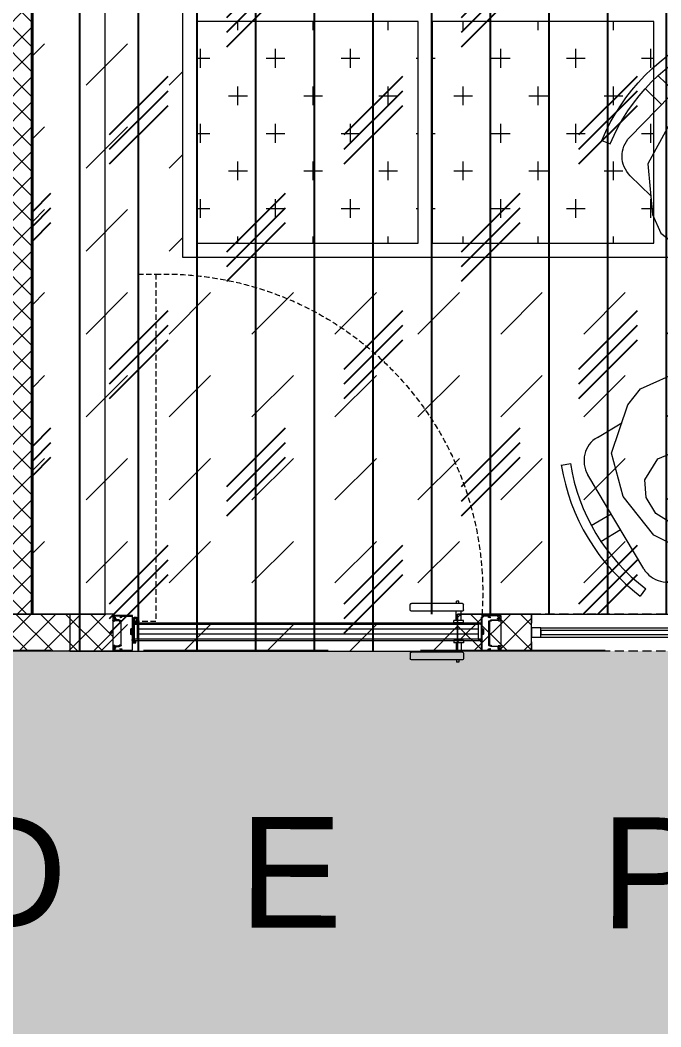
# Model space of a CAD drawing. Header units: millimetres. Extents: x 2335845 to 2509607, y 289014 to 361737.
# Drawn here: x 2367011 to 2368745, y 334785 to 337510 of the extents above; entities that cross this region are included whole.
import ezdxf

# ---------------------------------------------------------------- set-up
doc = ezdxf.new("R2010")
doc.units = ezdxf.units.MM
for name, pattern in [('( Hidden )', [0.375, 0.25, -0.125]), ('DASHED', [0.75, 0.5, -0.25]), ('HIDDEN', [0.375, 0.25, -0.125]), ('HIDDEN2', [0.1875, 0.125, -0.0625])]:
    doc.linetypes.add(name, pattern=pattern)
for name, color, linetype, lineweight in [('1-fur', 8, 'Continuous', 0), ('A-DOOR-FULL', 40, 'Continuous', 18), ('A-FURN-MODULAR-CHAIR', 5, 'Continuous', 5), ('AR_01_PARTITION FULL HT', 2, 'Continuous', 25), ('IN-DOOR', 8, 'Continuous', 0), ('IN-PRTN-FULL', 30, 'Continuous', 20), ('IN-PRTN-HATCH', 8, 'Continuous', 5), ('SWA- GLASS PARTITION', 8, 'Continuous', 5), ('SWA-GLASS', 140, 'Continuous', 9), ('SWA-METAL', 165, 'Continuous', 9), ('TOA-FC-ACOU.PAN', 250, 'Continuous', 5), ('TOA-FC-GYPSUM', 250, 'Continuous', 5), ('TOA-FL-CPT-1', 8, 'Continuous', 5), ('TOA-FL-CPT-3', 8, 'Continuous', 5), ('TOA-FL-TILE-1', 8, 'Continuous', 5), ('TOA-FURN-HUMAN', 252, 'Continuous', 9)]:
    doc.layers.add(name, color=color, linetype=linetype, lineweight=lineweight)
doc.layers.add('FLOOR MARK', color=7, linetype='Continuous')
doc.layers.add('PASSAGE LINEOUT', color=7, linetype='Continuous')
doc.styles.add('ARIAL', font='arial.ttf')
pattern_1 = [(0, (2408113.76, 309771.23), (101.6, 101.6), [50.8, -152.4]), (90, (2408139.16, 309745.83), (-101.6, 101.6), [50.8, -152.4])]

# ---------------------------------------------------------------- blocks, each defined once
blk = doc.blocks.new('*U660')
at = {"layer": 'SWA- GLASS PARTITION', "linetype": 'HIDDEN2', "ltscale": 200, "elevation": 0}
blk.add_lwpolyline([(113331.7, -163313), (115381.5, -163313), (115381.5, -163413), (113331.7, -163413)], close=True, dxfattribs=at)
at = {"layer": 'SWA-GLASS', "color": 4, "elevation": 0}
blk.add_lwpolyline([(115356.5, -163358), (115356.5, -163368), (113356.7, -163368), (113356.7, -163358)], close=True, dxfattribs=at)
at = {"layer": 'SWA-METAL', "color": 8, "linetype": 'HIDDEN'}
for p, q in [((113356.7, -163350.5, 0), (115356.5, -163350.5, 0)), ((113356.7, -163375.4, 0), (115356.5, -163375.5, 0))]:
    blk.add_line(p, q, dxfattribs=at)
at = {"layer": 'SWA-METAL', "elevation": 0}
for points in [[(113331.7, -163350.5), (113356.7, -163350.5), (113356.7, -163375.5), (113331.7, -163375.5)], [(115356.5, -163350.5), (115381.5, -163350.5), (115381.5, -163375.5), (115356.5, -163375.5)]]:
    blk.add_lwpolyline(points, close=True, dxfattribs=at)
blk = doc.blocks.new('rub1')
at = {"lineweight": 20}
h = blk.add_hatch(color=8, dxfattribs=at)
h.paths.add_polyline_path([(285.1, 663.62), (284.4, 663.62, 0.06789), (284.29, 663.1), (283.96, 663.1), (283.96, 663.59), (283.74, 663.59), (283.74, 662.38), (283.96, 662.38), (283.96, 662.87), (284.29, 662.87, 0.066804), (284.38, 662.35), (285.1, 662.35, 0.299446), (285.51, 662.9), (285.51, 663.07, 0.299446)])
h.paths.add_polyline_path([(285.37, 663.07), (285.37, 662.93, -0.365226), (285.04, 662.51), (284.56, 662.51, -0.12053), (284.57, 663.46), (285.05, 663.46, -0.209232)], flags=16)
at = {"layer": '1-fur', "color": 8, "lineweight": 20}
for p, q in [((284.38, 662.35), (285.1, 662.35)), ((284.4, 663.62), (285.1, 663.62)), ((284.56, 662.51), (285.04, 662.51)), ((284.57, 663.46), (285.05, 663.46)), ((285.37, 663.07), (285.37, 662.93)), ((285.51, 663.07), (285.51, 662.9))]:
    blk.add_line(p, q, dxfattribs=at)
for points in [[(283.96, 662.87), (283.96, 662.38), (283.74, 662.38), (283.74, 663.59), (283.96, 663.59), (283.96, 663.1)], [(284.29, 663.1), (283.96, 663.1)], [(283.96, 662.87), (284.29, 662.87)]]:
    blk.add_lwpolyline(points, dxfattribs=at)
for centre, radius, start, end in [((286.27, 662.96), 1.99, 160.42549, 175.96084), ((286.27, 662.96), 1.99, 182.63598, 197.92356), ((286.5, 662.96), 1.99, 165.47083, 192.96157), ((284.96, 662.91), 0.413, 282.31785, 2.57192), ((284.77, 662.9), 0.623, 16.25647, 63.52689), ((284.89, 663.04), 0.623, 3.13173, 69.81216), ((284.89, 662.93), 0.623, 290.18784, 356.86827)]:
    blk.add_arc(centre, radius, start, end, dxfattribs=at)
blk = doc.blocks.new('*U695')
at = {"layer": 'IN-DOOR', "color": 8, "ltscale": 2}
for p, q in [((-32.558, 3.807), (-32.558, 4.311)), ((-32.45, 4.419), (-27.716, 4.419)), ((-32.126, 4.419), (-32.126, 4.635)), ((-32.126, 4.635), (-31.892, 4.635)), ((-31.892, 4.419), (-31.892, 4.635)), ((-27.608, 3.807), (-27.608, 4.311)), ((-36, 3.297), (-36, 0)), ((-36, 3.286), (-36, 2.858)), ((-34.924, 3.297), (-35.989, 3.297)), ((-35.982, 2.84), (-35.921, 2.84)), ((-35.96, 3.17), (-35.96, 3.247)), ((-35.95, 3.257), (-34.97, 3.257)), ((-35.91, 2.829), (-35.91, 2.793)), ((-35.821, 2.771), (-35.86, 2.825)), ((-35.849, 2.84), (-35.107, 2.84)), ((-35.093, 2.879), (-35.811, 2.879)), ((-35.089, 2.822), (-35.11, 2.775)), ((-35.039, 2.825), (-35.039, 2.825)), ((-34.931, 2.807), (-35.021, 2.807)), ((-34.96, 3.247), (-34.96, 3.198)), ((-34.942, 3.18), (-34.942, 3.18)), ((-34.913, 3.209), (-34.913, 3.286)), ((-32.558, 2.619), (-32.558, 2.835)), ((-32.558, 2.835), (-31.658, 2.835)), ((-32.45, 3.699), (-27.716, 3.699)), ((-32.342, 2.835), (-32.342, 3.699)), ((-31.874, 2.835), (-31.874, 3.699)), ((-31.658, 2.619), (-31.658, 2.835)), ((-0.792, 3.209), (-0.792, 3.286)), ((-0.781, 3.297), (-0.011, 3.297)), ((-0.774, 2.807), (-0.684, 2.807)), ((-0.763, 3.18), (-0.763, 3.18)), ((-0.745, 3.247), (-0.745, 3.198)), ((-0.05, 3.257), (-0.734, 3.257)), ((-0.666, 2.825), (-0.666, 2.825)), ((-0.616, 2.822), (-0.594, 2.775)), ((-0.612, 2.879), (-0.189, 2.879)), ((-0.151, 2.84), (-0.598, 2.84)), ((-0.179, 2.771), (-0.14, 2.825)), ((-0.09, 2.829), (-0.09, 2.793)), ((-0.018, 2.84), (-0.079, 2.84)), ((-0.04, 3.17), (-0.04, 3.247)), ((0, 3.297), (0, 0)), ((0, 3.286), (0, 2.858)), ((-35.903, 2.783), (-35.834, 2.758)), ((-35.092, 2.757), (-34.981, 2.757)), ((-34.963, 2.739), (-34.963, 1.811)), ((-34.913, 0.508), (-34.913, 2.789)), ((-32.558, 2.619), (-31.658, 2.619)), ((-0.792, 0.508), (-0.792, 2.789)), ((-0.742, 2.739), (-0.742, 1.811)), ((-0.612, 2.757), (-0.724, 2.757)), ((-0.097, 2.783), (-0.166, 2.758)), ((-34.963, 1.811), (-34.974, 1.8)), ((-34.974, 1.8), (-34.963, 1.789)), ((-34.963, 1.789), (-34.963, 0.558)), ((-32.558, 0.981), (-32.558, 0.765)), ((-32.558, 0.981), (-31.658, 0.981)), ((-31.658, 0.981), (-31.658, 0.765)), ((-0.742, 1.811), (-0.731, 1.8)), ((-0.731, 1.8), (-0.742, 1.789)), ((-0.742, 1.789), (-0.742, 0.558)), ((-36, 0.439), (-36, 0.011)), ((-35.989, 0), (-34.924, 0)), ((-35.921, 0.457), (-35.982, 0.457)), ((-35.96, 0.05), (-35.96, 0.127)), ((-34.97, 0.04), (-35.95, 0.04)), ((-35.91, 0.504), (-35.91, 0.468)), ((-35.834, 0.539), (-35.903, 0.514)), ((-35.858, 0.472), (-35.821, 0.526)), ((-35.107, 0.457), (-35.848, 0.457)), ((-35.811, 0.418), (-35.093, 0.418)), ((-35.107, 0.522), (-35.089, 0.475)), ((-34.981, 0.54), (-35.089, 0.54)), ((-35.039, 0.472), (-35.039, 0.472)), ((-35.028, 0.203), (-35.028, 0.135)), ((-35.021, 0.49), (-34.931, 0.49)), ((-35.012, 0.221), (-35.01, 0.221)), ((-35.01, 0.117), (-34.931, 0.117)), ((-34.981, 0.182), (-34.994, 0.203)), ((-34.93, 0.164), (-34.963, 0.164)), ((-34.96, 0.099), (-34.96, 0.05)), ((-34.942, 0.117), (-34.942, 0.117)), ((-34.881, 0.189), (-34.917, 0.169)), ((-34.913, 0.099), (-34.913, 0.018)), ((-34.913, 0.011), (-34.913, 0.088)), ((-34.895, 0), (-34.2, 0)), ((-34.866, 0.079), (-34.85, 0.176)), ((-34.835, 0.061), (-34.848, 0.061)), ((-34.812, 0.047), (-34.822, 0.066)), ((-34.788, 0.066), (-34.797, 0.047)), ((-34.297, 0.061), (-34.775, 0.061)), ((-34.2, 0.814), (-34.2, 0)), ((-32.558, 0.765), (-31.658, 0.765)), ((-32.342, 0.765), (-32.342, -0.099)), ((-31.874, 0.765), (-31.874, -0.099)), ((-1.8, 0), (-1.8, 0.097)), ((-0.81, 0), (-1.8, 0)), ((-1.764, 0.061), (-1.646, 0.061)), ((-1.634, 0.066), (-1.624, 0.047)), ((-1.609, 0.047), (-0.883, 0.066)), ((-0.87, 0.061), (-0.857, 0.061)), ((-0.839, 0.079), (-0.855, 0.176)), ((-0.824, 0.189), (-0.788, 0.169)), ((-0.792, 0.099), (-0.792, 0.018)), ((-0.792, 0.011), (-0.792, 0.088)), ((-0.011, 0), (-0.781, 0)), ((-0.775, 0.164), (-0.742, 0.164)), ((-0.684, 0.49), (-0.774, 0.49)), ((-0.695, 0.117), (-0.774, 0.117)), ((-0.763, 0.117), (-0.763, 0.117)), ((-0.745, 0.099), (-0.745, 0.05)), ((-0.734, 0.04), (-0.05, 0.04)), ((-0.724, 0.54), (-0.616, 0.54)), ((-0.724, 0.182), (-0.711, 0.203)), ((-0.693, 0.221), (-0.695, 0.221)), ((-0.677, 0.203), (-0.677, 0.135)), ((-0.666, 0.472), (-0.666, 0.472)), ((-0.598, 0.522), (-0.616, 0.475)), ((-0.189, 0.418), (-0.612, 0.418)), ((-0.598, 0.457), (-0.152, 0.457)), ((-0.142, 0.472), (-0.179, 0.526)), ((-0.166, 0.539), (-0.097, 0.514)), ((-0.09, 0.504), (-0.09, 0.468)), ((-0.079, 0.457), (-0.018, 0.457)), ((-0.04, 0.05), (-0.04, 0.127)), ((0, 0.439), (0, 0.011)), ((-32.558, -0.207), (-32.558, -0.711)), ((-32.45, -0.099), (-27.716, -0.099)), ((-32.45, -0.819), (-27.716, -0.819)), ((-32.126, -0.819), (-32.126, -1.035)), ((-31.892, -0.819), (-31.892, -1.035)), ((-27.608, -0.207), (-27.608, -0.711)), ((-32.126, -1.035), (-31.892, -1.035))]:
    blk.add_line(p, q, dxfattribs=at)
at = {"layer": 'IN-DOOR', "color": 8, "ltscale": 3}
for p, q in [((-35.028, 3.162), (-35.028, 3.094)), ((-34.931, 3.18), (-35.01, 3.18)), ((-35.01, 3.076), (-35.005, 3.076)), ((-34.996, 3.094), (-34.981, 3.115)), ((-34.963, 3.133), (-34.93, 3.133)), ((-34.917, 3.128), (-34.897, 3.108)), ((-34.913, 3.279), (-34.913, 3.198)), ((-34.211, 3.297), (-34.895, 3.297)), ((-34.866, 3.121), (-34.866, 3.218)), ((-34.848, 3.236), (-34.835, 3.236)), ((-34.822, 3.231), (-34.812, 3.242)), ((-34.797, 3.242), (-34.788, 3.231)), ((-34.775, 3.236), (-34.297, 3.236)), ((-34.261, 3.2), (-34.261, 2.559)), ((-34.211, 2.002), (-34.211, 3.143)), ((-1.85, 2.002), (-1.85, 3.297)), ((-1.85, 3.297), (-0.81, 3.297)), ((-1.85, 0.911), (-1.85, 2.859)), ((-1.8, 3.2), (-1.8, 3.17)), ((-1.8, 3.17), (-1.789, 3.159)), ((-1.789, 3.159), (-1.8, 3.148)), ((-1.8, 3.148), (-1.8, 2.106)), ((-1.646, 3.236), (-1.764, 3.236)), ((-1.624, 3.242), (-1.634, 3.231)), ((-0.883, 3.231), (-1.609, 3.242)), ((-0.857, 3.236), (-0.87, 3.236)), ((-0.839, 3.121), (-0.839, 3.218)), ((-0.788, 3.128), (-0.808, 3.108)), ((-0.792, 3.279), (-0.792, 3.198)), ((-0.742, 3.133), (-0.775, 3.133)), ((-0.774, 3.18), (-0.695, 3.18)), ((-0.709, 3.094), (-0.724, 3.115)), ((-0.695, 3.076), (-0.699, 3.076)), ((-0.677, 3.162), (-0.677, 3.094)), ((-34.398, 2.034), (-34.397, 1.566)), ((-34.297, 2.07), (-34.362, 2.07)), ((-34.337, 1.826), (-34.337, 1.987)), ((-34.314, 2.005), (-34.233, 1.984)), ((-34.261, 2.559), (-34.272, 2.548)), ((-34.272, 2.548), (-34.261, 2.537)), ((-34.261, 2.537), (-34.261, 2.106)), ((-34.211, 0.911), (-34.211, 2.704)), ((-1.747, 2.005), (-1.828, 1.984)), ((-1.764, 2.07), (-1.699, 2.07)), ((-1.724, 1.826), (-1.724, 1.987)), ((-1.663, 2.034), (-1.664, 1.566)), ((-34.351, 1.53), (-34.297, 1.53)), ((-34.337, 1.613), (-34.337, 1.774)), ((-34.233, 1.616), (-34.314, 1.595)), ((-34.266, 1.036), (-34.276, 1.026)), ((-34.276, 1.011), (-34.266, 1.001)), ((-34.261, 1.494), (-34.261, 1.048)), ((-34.261, 0.988), (-34.261, 0.097)), ((-1.828, 1.616), (-1.747, 1.595)), ((-1.8, 1.494), (-1.8, 1.048)), ((-1.8, 0.988), (-1.8, 0.097)), ((-1.795, 1.036), (-1.785, 1.026)), ((-1.785, 1.011), (-1.795, 1.001)), ((-1.71, 1.53), (-1.764, 1.53)), ((-1.724, 1.613), (-1.724, 1.774)), ((-34.211, 0.824), (-34.211, 0.846)), ((-34.175, 0.886), (-34.2, 0.9)), ((-34.2, 0.857), (-34.175, 0.843)), ((-2.158, 0.77), (-2.158, 0.882)), ((-2.14, 0.9), (-2.078, 0.882)), ((-1.8, 0.752), (-2.14, 0.752)), ((-2.107, 0.846), (-2.107, 0.824)), ((-2.078, 0.839), (-2.096, 0.857)), ((-2.096, 0.814), (-1.861, 0.814)), ((-1.886, 0.886), (-1.861, 0.9)), ((-1.861, 0.857), (-1.886, 0.843)), ((-1.85, 0.824), (-1.85, 0.846))]:
    blk.add_line(p, q, dxfattribs=at)
at = {"layer": 'IN-DOOR', "color": 8, "linetype": 'DASHED'}
blk.add_lwpolyline([(-2.359, 2.729), (-2.359, 34.977), (-3.997, 34.977), (-3.997, 2.729)], close=True, dxfattribs=at)
at = {"layer": 'IN-DOOR', "color": 8, "linetype": 'Continuous', "lineweight": 25}
for points in [[(-1.953, 0.991), (-1.864, 0.991, 0.414214), (-1.853, 1.001), (-1.853, 2.872, 3.112272), (-2.025, 2.632, -0.513651), (-1.964, 2.589), (-1.964, 1.001, 0.414214)], [(-2.237, 2.772, 0.414214), (-2.223, 2.765), (-2.203, 2.772, 0.307235), (-2.049, 2.745), (-2.033, 2.732, 0.414214), (-2.018, 2.733), (-1.954, 2.809, 0.414214), (-1.955, 2.825), (-1.971, 2.838, 0.307235), (-2.025, 2.985), (-2.021, 3.005, 0.414214), (-2.03, 3.018), (-2.128, 3.035, 0.414214), (-2.141, 3.026), (-2.144, 3.006, 0.307235), (-2.245, 2.886), (-2.264, 2.879, 0.414214), (-2.271, 2.865)]]:
    blk.add_lwpolyline(points, format="xyb", close=True, dxfattribs=at)
at = {"layer": 'IN-DOOR', "color": 8}
for points in [[(-2.067, 2.619), (-34.211, 2.619), (-34.211, 2.493), (-2.067, 2.493)], [(-2.067, 2.493), (-33.896, 2.493), (-33.896, 1.107), (-2.067, 1.107)], [(-2.067, 0.981), (-34.211, 0.981), (-34.211, 1.107), (-2.067, 1.107)]]:
    blk.add_lwpolyline(points, dxfattribs=at)
for points in [[(-34.211, 2.493), (-33.896, 2.493), (-33.896, 1.107), (-34.211, 1.107)], [(-1.964, 2.493), (-2.279, 2.493), (-2.279, 1.107), (-1.964, 1.107)]]:
    blk.add_lwpolyline(points, close=True, dxfattribs=at)
at = {"layer": 'IN-DOOR', "color": 5}
for points in [[(-33.896, 2.021), (-2.279, 2.021)], [(-33.896, 1.579), (-2.279, 1.579)]]:
    blk.add_lwpolyline(points, dxfattribs=at)
at = {"layer": 'IN-DOOR', "color": 8, "linetype": 'DASHED'}
blk.add_arc((-4.799, 5.454), 29.534, 88.4446, 185.20739, dxfattribs=at)
at = {"layer": 'IN-DOOR', "color": 8, "ltscale": 2}
for centre, radius, start, end in [((-32.45, 4.311), 0.108, 89.99998, 179.99998), ((-32.45, 3.807), 0.108, 179.99998, 269.99998), ((-27.716, 4.311), 0.108, 359.99998, 89.99998), ((-27.716, 3.807), 0.108, 269.99998, 359.99998), ((-35.989, 3.286), 0.0108, 89.99998, 179.99998), ((-35.982, 2.858), 0.018, 179.99998, 269.99998), ((-35.95, 3.247), 0.0108, 89.99998, 179.99998), ((-35.932, 3.17), 0.0288, 179.99998, 293.57815), ((-35.921, 2.829), 0.0108, 359.99998, 89.99998), ((-35.838, 2.8), 0.353, 84.99146, 103.41214), ((-35.825, 3.038), 0.0648, 81.26018, 348.73977), ((-35.849, 2.829), 0.0108, 89.99998, 199.99998), ((-35.811, 2.908), 0.0288, 115.84191, 269.99998), ((-35.881, 3.13), 0.204, 286.17378, 325.75696), ((-35.811, 3.127), 0.0252, 261.26018, 81.26018), ((-35.737, 3.02), 0.0252, 348.73977, 168.73977), ((-35.107, 2.822), 0.018, 359.99998, 89.99998), ((-35.093, 2.825), 0.054, 359.99998, 89.99998), ((-35.021, 2.825), 0.018, 179.99998, 269.99998), ((-34.97, 3.247), 0.0108, 359.99998, 89.99998), ((-34.942, 3.198), 0.018, 179.99998, 269.99998), ((-34.942, 3.209), 0.0288, 269.99998, 359.99998), ((-34.931, 2.789), 0.018, 359.99998, 89.99998), ((-34.924, 3.286), 0.0108, 359.99998, 89.99998), ((-0.781, 3.286), 0.0108, 89.99998, 179.99998), ((-0.763, 3.209), 0.0288, 179.99998, 269.99998), ((-0.774, 2.789), 0.018, 89.99998, 179.99998), ((-0.763, 3.198), 0.018, 269.99998, 359.99998), ((-0.734, 3.247), 0.0108, 89.99998, 179.99998), ((-0.684, 2.825), 0.018, 269.99998, 359.99998), ((-0.612, 2.825), 0.054, 89.99998, 179.99998), ((-0.598, 2.822), 0.018, 89.99998, 179.99998), ((-0.263, 3.02), 0.0252, 11.26018, 191.26018), ((-0.119, 3.13), 0.204, 214.24299, 253.82617), ((-0.175, 3.038), 0.0648, 191.26018, 98.73977), ((-0.189, 3.127), 0.0252, 98.73977, 278.73977), ((-0.162, 2.8), 0.353, 76.58781, 95.00849), ((-0.189, 2.908), 0.0288, 269.99998, 64.15804), ((-0.151, 2.829), 0.0108, 339.99998, 89.99998), ((-0.079, 2.829), 0.0108, 89.99998, 179.99998), ((-0.068, 3.17), 0.0288, 246.4218, 359.99998), ((-0.05, 3.247), 0.0108, 359.99998, 89.99998), ((-0.018, 2.858), 0.018, 269.99998, 359.99998), ((-0.011, 3.286), 0.0108, 359.99998, 89.99998), ((-35.899, 2.793), 0.0108, 179.99998, 249.99998), ((-35.831, 2.768), 0.0108, 249.99998, 19.99998), ((-35.092, 2.775), 0.018, 179.99998, 269.99998), ((-34.981, 2.739), 0.018, 359.99998, 89.99998), ((-0.724, 2.739), 0.018, 89.99998, 179.99998), ((-0.612, 2.775), 0.018, 269.99998, 359.99998), ((-0.169, 2.768), 0.0108, 159.99998, 289.99998), ((-0.101, 2.793), 0.0108, 289.99998, 359.99998), ((-35.982, 0.439), 0.018, 89.99998, 179.99998), ((-35.989, 0.011), 0.0108, 179.99998, 269.99998), ((-35.932, 0.127), 0.0288, 66.4218, 179.99998), ((-35.95, 0.05), 0.0108, 179.99998, 269.99998), ((-35.921, 0.468), 0.0108, 269.99998, 359.99998), ((-35.849, 0.414), 0.27, 254.64911, 275.72621), ((-35.899, 0.504), 0.0108, 109.99998, 179.99998), ((-35.839, 0.259), 0.0648, 11.26018, 278.73977), ((-35.848, 0.468), 0.0108, 159.99998, 269.99998), ((-35.811, 0.389), 0.0288, 89.99998, 244.15804), ((-35.831, 0.529), 0.0108, 339.99998, 109.99998), ((-35.826, 0.17), 0.0252, 278.73977, 98.73977), ((-35.878, 0.199), 0.173, 28.706, 71.74595), ((-35.751, 0.277), 0.0252, 191.26018, 11.26018), ((-35.089, 0.522), 0.018, 89.99998, 179.99998), ((-35.107, 0.475), 0.018, 269.99998, 359.99998), ((-35.093, 0.472), 0.054, 269.99998, 359.99998), ((-35.021, 0.472), 0.018, 89.99998, 179.99998), ((-35.01, 0.203), 0.018, 89.99998, 179.99998), ((-35.01, 0.135), 0.018, 179.99998, 269.99998), ((-35.012, 0.203), 0.018, 359.99998, 89.99998), ((-34.981, 0.558), 0.018, 269.99998, 359.99998), ((-34.963, 0.182), 0.018, 179.99998, 269.99998), ((-34.97, 0.05), 0.0108, 269.99998, 359.99998), ((-34.942, 0.099), 0.018, 89.99998, 179.99998), ((-34.942, 0.088), 0.0288, 359.99998, 89.99998), ((-34.931, 0.508), 0.018, 269.99998, 359.99998), ((-34.931, 0.099), 0.018, 359.99998, 89.99998), ((-34.93, 0.182), 0.018, 269.99998, 314.99998), ((-34.924, 0.011), 0.0108, 269.99998, 359.99998), ((-34.895, 0.018), 0.018, 179.99998, 269.99998), ((-34.868, 0.176), 0.018, 359.99998, 134.99998), ((-34.848, 0.079), 0.018, 179.99998, 269.99998), ((-34.835, 0.079), 0.018, 269.99998, 314.99998), ((-34.805, 0.039), 0.0108, 44.99998, 134.99998), ((-34.775, 0.079), 0.018, 224.99998, 269.99998), ((-34.297, 0.097), 0.036, 269.99998, 359.99998), ((-1.764, 0.097), 0.036, 179.99998, 269.99998), ((-1.646, 0.079), 0.018, 269.99998, 314.99998), ((-1.616, 0.039), 0.0108, 44.99998, 134.99998), ((-0.87, 0.079), 0.018, 224.99998, 269.99998), ((-0.857, 0.079), 0.018, 269.99998, 359.99998), ((-0.837, 0.176), 0.018, 44.99998, 179.99998), ((-0.81, 0.018), 0.018, 269.99998, 359.99998), ((-0.774, 0.508), 0.018, 179.99998, 269.99998), ((-0.763, 0.088), 0.0288, 89.99998, 179.99998), ((-0.774, 0.099), 0.018, 89.99998, 179.99998), ((-0.781, 0.011), 0.0108, 179.99998, 269.99998), ((-0.775, 0.182), 0.018, 224.99998, 269.99998), ((-0.763, 0.099), 0.018, 359.99998, 89.99998), ((-0.734, 0.05), 0.0108, 179.99998, 269.99998), ((-0.724, 0.558), 0.018, 179.99998, 269.99998), ((-0.742, 0.182), 0.018, 269.99998, 359.99998), ((-0.693, 0.203), 0.018, 89.99998, 179.99998), ((-0.695, 0.203), 0.018, 359.99998, 89.99998), ((-0.695, 0.135), 0.018, 269.99998, 359.99998), ((-0.684, 0.472), 0.018, 359.99998, 89.99998), ((-0.612, 0.472), 0.054, 179.99998, 269.99998), ((-0.616, 0.522), 0.018, 359.99998, 89.99998), ((-0.598, 0.475), 0.018, 179.99998, 269.99998), ((-0.122, 0.199), 0.173, 108.25401, 151.29395), ((-0.249, 0.277), 0.0252, 168.73977, 348.73977), ((-0.161, 0.259), 0.0648, 261.26018, 168.73977), ((-0.174, 0.17), 0.0252, 81.26018, 261.26018), ((-0.189, 0.389), 0.0288, 295.84191, 89.99998), ((-0.169, 0.529), 0.0108, 69.99998, 199.99998), ((-0.151, 0.414), 0.27, 264.27375, 285.35084), ((-0.152, 0.468), 0.0108, 269.99998, 19.99998), ((-0.101, 0.504), 0.0108, 359.99998, 69.99998), ((-0.079, 0.468), 0.0108, 179.99998, 269.99998), ((-0.068, 0.127), 0.0288, 359.99998, 113.57815), ((-0.05, 0.05), 0.0108, 269.99998, 359.99998), ((-0.018, 0.439), 0.018, 359.99998, 89.99998), ((-0.011, 0.011), 0.0108, 269.99998, 359.99998), ((-32.45, -0.207), 0.108, 89.99998, 179.99998), ((-32.45, -0.711), 0.108, 179.99998, 269.99998), ((-27.716, -0.207), 0.108, 359.99998, 89.99998), ((-27.716, -0.711), 0.108, 269.99998, 359.99998)]:
    blk.add_arc(centre, radius, start, end, dxfattribs=at)
at = {"layer": 'IN-DOOR', "color": 8, "ltscale": 3}
for centre, radius, start, end in [((-35.01, 3.162), 0.018, 89.99998, 179.99998), ((-35.01, 3.094), 0.018, 179.99998, 269.99998), ((-35.007, 3.088), 0.0126, 277.03528, 26.01498), ((-34.963, 3.115), 0.018, 89.99998, 179.99998), ((-34.931, 3.198), 0.018, 269.99998, 359.99998), ((-34.93, 3.115), 0.018, 44.99998, 89.99998), ((-34.895, 3.279), 0.018, 89.99998, 179.99998), ((-34.884, 3.121), 0.018, 224.99998, 359.99998), ((-34.848, 3.218), 0.018, 89.99998, 179.99998), ((-34.835, 3.218), 0.018, 44.99998, 89.99998), ((-34.805, 3.25), 0.0108, 224.99998, 314.99998), ((-34.775, 3.218), 0.018, 89.99998, 134.99998), ((-34.297, 3.2), 0.036, 359.99998, 89.99998), ((-1.764, 3.2), 0.036, 89.99998, 179.99998), ((-1.646, 3.218), 0.018, 44.99998, 89.99998), ((-1.616, 3.25), 0.0108, 224.99998, 314.99998), ((-0.87, 3.218), 0.018, 89.99998, 134.99998), ((-0.857, 3.218), 0.018, 359.99998, 89.99998), ((-0.821, 3.121), 0.018, 179.99998, 314.99998), ((-0.81, 3.279), 0.018, 359.99998, 89.99998), ((-0.774, 3.198), 0.018, 179.99998, 269.99998), ((-0.775, 3.115), 0.018, 89.99998, 134.99998), ((-0.742, 3.115), 0.018, 359.99998, 89.99998), ((-0.698, 3.088), 0.0126, 153.98497, 262.96468), ((-0.695, 3.162), 0.018, 359.99998, 89.99998), ((-0.695, 3.094), 0.018, 269.99998, 359.99998), ((-34.362, 2.034), 0.036, 89.99998, 179.99998), ((-34.319, 1.987), 0.018, 75.82576, 179.99998), ((-34.297, 2.106), 0.036, 269.99998, 359.99998), ((-34.229, 2.002), 0.018, 255.82576, 359.99998), ((-1.832, 2.002), 0.018, 179.99998, 284.17419), ((-1.764, 2.106), 0.036, 179.99998, 269.99998), ((-1.742, 1.987), 0.018, 359.99998, 104.17419), ((-1.699, 2.034), 0.036, 359.99998, 89.99998), ((-34.352, 1.575), 0.0452, 191.71932, 271.60009), ((-34.33, 1.8), 0.018, 134.42698, 225.57297), ((-34.355, 1.826), 0.018, 314.42698, 359.99998), ((-34.355, 1.774), 0.018, 359.99998, 45.57297), ((-34.319, 1.613), 0.018, 179.99998, 284.17419), ((-34.297, 1.494), 0.036, 359.99998, 89.99998), ((-34.268, 1.018), 0.0108, 134.99998, 224.99998), ((-34.279, 1.048), 0.018, 314.99998, 359.99998), ((-34.279, 0.988), 0.018, 359.99998, 44.99998), ((-34.229, 1.598), 0.018, 359.99998, 104.17419), ((-1.832, 1.598), 0.018, 75.82576, 179.99998), ((-1.764, 1.494), 0.036, 89.99998, 179.99998), ((-1.782, 1.048), 0.018, 179.99998, 224.99998), ((-1.782, 0.988), 0.018, 134.99998, 179.99998), ((-1.793, 1.018), 0.0108, 314.99998, 44.99998), ((-1.742, 1.613), 0.018, 255.82576, 359.99998), ((-1.706, 1.826), 0.018, 179.99998, 225.57297), ((-1.706, 1.774), 0.018, 134.42698, 179.99998), ((-1.732, 1.8), 0.018, 314.42698, 45.57297), ((-1.709, 1.575), 0.0452, 268.39986, 348.28063), ((-34.2, 0.911), 0.0108, 179.99998, 269.99998), ((-34.2, 0.846), 0.0108, 89.99998, 179.99998), ((-34.2, 0.824), 0.0108, 179.99998, 269.99998), ((-34.175, 0.865), 0.0216, 269.99998, 89.99998), ((-2.14, 0.882), 0.018, 89.99998, 179.99998), ((-2.14, 0.77), 0.018, 179.99998, 269.99998), ((-2.096, 0.846), 0.0108, 89.99998, 179.99998), ((-2.096, 0.824), 0.0108, 179.99998, 269.99998), ((-2.078, 0.861), 0.0216, 269.99998, 89.99998), ((-1.886, 0.865), 0.0216, 89.99998, 269.99998), ((-1.861, 0.911), 0.0108, 269.99998, 359.99998), ((-1.861, 0.846), 0.0108, 359.99998, 89.99998), ((-1.861, 0.824), 0.0108, 269.99998, 359.99998)]:
    blk.add_arc(centre, radius, start, end, dxfattribs=at)
at = {"layer": 'IN-DOOR', "color": 8, "lineweight": 20, "extrusion": (0, 0, -1), "xscale": 0.1118615642299428, "yscale": 0.1118615642299428, "zscale": -0.1118615642299429, "rotation": 90.00002373157199}
blk.add_blockref('rub1', (76.135, -30.927), dxfattribs=at)
blk = doc.blocks.new('*U927')
at = {"layer": 'IN-PRTN-HATCH'}
h = blk.add_hatch(dxfattribs=at)
h.set_pattern_fill('ANSI37', color=256, scale=15)
h.set_pattern_definition([(45, (2690.226, -1e-10), (-33.67596, 33.67596), []), (135, (2690.226, -1e-10), (-33.67596, -33.67596), [])])
h.paths.add_polyline_path([(-100595.1, -39967.2), (-100277, -39967.2), (-100277, -39867.2), (-100595.1, -39867.2)])
at = {"layer": 'IN-PRTN-FULL', "elevation": 0}
blk.add_lwpolyline([(-100595.1, -39967.2), (-100277, -39967.2), (-100277, -39867.2), (-100595.1, -39867.2)], close=True, dxfattribs=at)
blk = doc.blocks.new('*U705')
at = {"layer": 'IN-PRTN-HATCH'}
h = blk.add_hatch(dxfattribs=at)
h.set_pattern_fill('ANSI37', color=256, scale=15)
h.set_pattern_definition([(45, (-1986.61, -7e-11), (-33.67596, 33.67596), []), (135, (-1986.61, -7e-11), (-33.67596, -33.67596), [])])
h.paths.add_polyline_path([(-105272.1, -39967.2), (-100276.9, -39967.2), (-100276.9, -39867.2), (-105272.1, -39867.2)])
at = {"layer": 'IN-PRTN-FULL', "elevation": 0}
blk.add_lwpolyline([(-105272.1, -39967.2), (-100276.9, -39967.2), (-100276.9, -39867.2), (-105272.1, -39867.2)], close=True, dxfattribs=at)
blk = doc.blocks.new('*U702')
at = {"layer": 'IN-PRTN-HATCH'}
h = blk.add_hatch(dxfattribs=at)
h.set_pattern_fill('ANSI37', color=256, scale=15)
h.set_pattern_definition([(45, (3008.307, -9e-11), (-33.67596, 33.67596), []), (135, (3008.307, -9e-11), (-33.67596, -33.67596), [])])
h.paths.add_polyline_path([(-100377, -39967.2), (-100177, -39967.2), (-100177, -39867.2), (-100377, -39867.2)])
at = {"layer": 'IN-PRTN-FULL', "elevation": 0}
blk.add_lwpolyline([(-100377, -39967.2), (-100177, -39967.2), (-100177, -39867.2), (-100377, -39867.2)], close=True, dxfattribs=at)
blk = doc.blocks.new('Human Figure')
at = {"layer": 'A-FURN-MODULAR-CHAIR', "color": 18, "lineweight": 15, "true_color": 0x000000}
for p, q in [((4613.64, 5782.3, 0), (4625.48, 5782.3, 0)), ((4610.68, 5774.98, 0), (4610.68, 5779.34, 0)), ((4628.44, 5779.34, 0), (4628.44, 5776.24, 0))]:
    blk.add_line(p, q, dxfattribs=at)
at = {"layer": 'A-FURN-MODULAR-CHAIR', "lineweight": 15}
for p, q in [((4613.64, 5782.3, 0), (4625.48, 5782.3, 0)), ((4610.68, 5774.98, 0), (4610.68, 5779.34, 0)), ((4628.44, 5779.34, 0), (4628.44, 5776.24, 0))]:
    blk.add_line(p, q, dxfattribs=at)
at = {"layer": 'A-FURN-MODULAR-CHAIR', "color": 18, "lineweight": 15, "true_color": 0x000000, "elevation": 0}
for points in [[(4611.29, 5784.13), (4611.67, 5783.22)], [(4618.58, 5784.79), (4618.58, 5782.3)], [(4620.56, 5784.79), (4620.56, 5782.3)], [(4627.86, 5784.22), (4627.49, 5783.3)]]:
    blk.add_lwpolyline(points, dxfattribs=at)
at = {"layer": 'A-FURN-MODULAR-CHAIR', "lineweight": 15, "elevation": 0}
for points in [[(4611.29, 5784.13), (4611.67, 5783.22)], [(4618.58, 5784.79), (4618.58, 5782.3)], [(4620.56, 5784.79), (4620.56, 5782.3)], [(4627.86, 5784.22), (4627.49, 5783.3)]]:
    blk.add_lwpolyline(points, dxfattribs=at)
at = {"layer": 'A-FURN-MODULAR-CHAIR', "color": 18, "lineweight": 15, "true_color": 0x000000, "elevation": 0}
blk.add_lwpolyline([(4625.89, 5764.57, -0.034638), (4625.48, 5764.54), (4615.48, 5764.54)], format="xyb", dxfattribs=at)
at = {"layer": 'A-FURN-MODULAR-CHAIR', "lineweight": 15, "elevation": 0}
blk.add_lwpolyline([(4625.89, 5764.57, -0.034638), (4625.48, 5764.54), (4615.48, 5764.54)], format="xyb", dxfattribs=at)
at = {"layer": 'A-FURN-MODULAR-CHAIR', "color": 18, "lineweight": 15, "true_color": 0x000000}
for centre, radius, start, end in [((4619.68, 5763.49, 0), 22.29, 68.458, 112.0994), ((4619.68, 5763.49, 0), 21.3, 68.4839, 112.0994), ((4613.64, 5779.34, 0), 2.96, 90.0001, 180.0001), ((4625.48, 5779.34, 0), 2.96, 0.0001, 90.0001)]:
    blk.add_arc(centre, radius, start, end, dxfattribs=at)
at = {"layer": 'A-FURN-MODULAR-CHAIR', "lineweight": 15}
for centre, radius, start, end in [((4619.68, 5763.49, 0), 22.29, 68.458, 112.0994), ((4619.68, 5763.49, 0), 21.3, 68.4839, 112.0994), ((4613.64, 5779.34, 0), 2.96, 90.0001, 180.0001), ((4625.48, 5779.34, 0), 2.96, 0.0001, 90.0001)]:
    blk.add_arc(centre, radius, start, end, dxfattribs=at)
at = {"layer": 'TOA-FURN-HUMAN', "lineweight": 5}
for p, q in [((4611.71, 5776.63, 0), (4616.22, 5779.49)), ((4611.71, 5776.63, 0), (4616.22, 5779.49)), ((4616.22, 5779.49), (4621.49, 5780.21, 0)), ((4616.22, 5779.49), (4621.49, 5780.21, 0)), ((4621.49, 5780.21, 0), (4626.18, 5778.89, 0)), ((4621.49, 5780.21, 0), (4626.18, 5778.89, 0)), ((4626.18, 5778.89, 0), (4629.77, 5774.69, 0)), ((4626.18, 5778.89, 0), (4629.77, 5774.69, 0)), ((4609.08, 5772.43, 0), (4611.71, 5776.63, 0)), ((4609.08, 5772.43, 0), (4611.71, 5776.63, 0)), ((4629.77, 5774.69, 0), (4630.56, 5772.63, 0)), ((4629.77, 5774.69, 0), (4630.56, 5772.63, 0)), ((4609.78, 5766.99, 0), (4609.08, 5772.43, 0)), ((4609.78, 5766.99, 0), (4609.08, 5772.43, 0)), ((4630.56, 5772.63, 0), (4630.01, 5767.72, 0)), ((4630.56, 5772.63, 0), (4630.01, 5767.72, 0)), ((4626.86, 5771.32, 0), (4626.81, 5767.94)), ((4626.86, 5771.32, 0), (4626.81, 5767.94)), ((4616.02, 5768.83), (4613.59, 5769.99, 0)), ((4613.59, 5769.99, 0), (4614.12, 5766.32, 0)), ((4616.02, 5768.83), (4613.59, 5769.99, 0)), ((4613.59, 5769.99, 0), (4614.12, 5766.32, 0)), ((4620.77, 5768.32, 0), (4616.02, 5768.83)), ((4620.77, 5768.32, 0), (4616.02, 5768.83)), ((4625.5, 5769.01, 0), (4620.77, 5768.32, 0)), ((4625.5, 5769.01, 0), (4620.77, 5768.32, 0)), ((4626.81, 5767.94), (4626.19, 5766.32, 0)), ((4626.81, 5767.94), (4626.19, 5766.32, 0)), ((4629.26, 5764.54), (4630.01, 5767.72, 0)), ((4629.26, 5764.54), (4630.01, 5767.72, 0)), ((4610.91, 5764.54), (4609.78, 5766.99, 0)), ((4610.91, 5764.54), (4609.78, 5766.99, 0)), ((4615.48, 5764.54), (4614.12, 5766.32, 0)), ((4615.48, 5764.54), (4614.12, 5766.32, 0)), ((4625.89, 5764.54), (4626.19, 5766.32, 0)), ((4625.89, 5764.54), (4626.19, 5766.32, 0)), ((4615.48, 5764.54), (4616.97, 5762.59)), ((4615.48, 5764.54), (4616.97, 5762.59)), ((4613.88, 5760.76, 0), (4611.23, 5763.85, 0)), ((4613.88, 5760.76, 0), (4611.23, 5763.85, 0)), ((4626.5, 5763.17, 0), (4626.01, 5763.22, 0)), ((4626.5, 5763.17, 0), (4626.01, 5763.22, 0)), ((4626.32, 5761.85, 0), (4626.5, 5763.17, 0)), ((4626.32, 5761.85, 0), (4626.5, 5763.17, 0))]:
    blk.add_line(p, q, dxfattribs=at)
at = {"layer": 'TOA-FURN-HUMAN', "linetype": '( Hidden )', "lineweight": 5, "ltscale": 2}
for p, q in [((4611.23, 5763.85, 0), (4610.91, 5764.54, 0)), ((4611.23, 5763.85, 0), (4610.91, 5764.54, 0)), ((4626.01, 5763.22, 0), (4626.14, 5764.36, 0)), ((4626.01, 5763.22, 0), (4626.14, 5764.36, 0)), ((4629.26, 5764.54, 0), (4629.12, 5763.93, 0)), ((4629.26, 5764.54, 0), (4629.12, 5763.93, 0)), ((4629.12, 5763.93, 0), (4628.92, 5762.69, 0)), ((4629.12, 5763.93, 0), (4628.92, 5762.69, 0)), ((4616.97, 5762.59), (4616.53, 5762.09)), ((4616.97, 5762.59), (4616.53, 5762.09)), ((4616.53, 5762.09), (4618.44, 5760.37, 0)), ((4616.53, 5762.09), (4618.44, 5760.37, 0)), ((4628.92, 5762.69, 0), (4627.75, 5760.5, 0)), ((4628.92, 5762.69, 0), (4627.75, 5760.5, 0)), ((4615.02, 5761.34, 0), (4613.88, 5760.76, 0)), ((4615.02, 5761.34, 0), (4613.88, 5760.76, 0)), ((4615.16, 5758.98, 0), (4615.02, 5761.34, 0)), ((4615.16, 5758.98, 0), (4615.02, 5761.34, 0)), ((4624.81, 5760.79, 0), (4626.32, 5761.85, 0)), ((4624.81, 5760.79, 0), (4626.32, 5761.85, 0)), ((4618.44, 5760.37, 0), (4619.69, 5757.7, 0)), ((4618.44, 5760.37, 0), (4619.69, 5757.7, 0)), ((4624.06, 5759.18, 0), (4624.81, 5760.79, 0)), ((4624.06, 5759.18, 0), (4624.81, 5760.79, 0)), ((4625.32, 5759.95, 0), (4624.51, 5758.96, 0)), ((4625.32, 5759.95, 0), (4624.51, 5758.96, 0)), ((4625.51, 5759.11, 0), (4625.32, 5759.95, 0)), ((4625.51, 5759.11, 0), (4625.32, 5759.95, 0)), ((4627.75, 5760.5, 0), (4628.12, 5759.23, 0)), ((4627.75, 5760.5, 0), (4628.12, 5759.23, 0)), ((4616.12, 5757.36), (4615.16, 5758.98, 0)), ((4616.12, 5757.36), (4615.16, 5758.98, 0)), ((4619.17, 5757.51, 0), (4618.16, 5758.8, 0)), ((4618.16, 5758.8, 0), (4618.39, 5757.81, 0)), ((4619.17, 5757.51, 0), (4618.16, 5758.8, 0)), ((4618.16, 5758.8, 0), (4618.39, 5757.81, 0)), ((4624.51, 5758.96, 0), (4624.06, 5759.18, 0)), ((4624.51, 5758.96, 0), (4624.06, 5759.18, 0)), ((4624.5, 5757.93, 0), (4625.51, 5759.11, 0)), ((4624.5, 5757.93, 0), (4625.51, 5759.11, 0)), ((4628.12, 5759.23, 0), (4626.89, 5757.28, 0)), ((4628.12, 5759.23, 0), (4626.89, 5757.28, 0)), ((4618.39, 5757.81, 0), (4619.31, 5756.18, 0)), ((4618.39, 5757.81, 0), (4619.31, 5756.18, 0)), ((4619.69, 5757.7, 0), (4619.17, 5757.51, 0)), ((4619.69, 5757.7, 0), (4619.17, 5757.51, 0)), ((4624.87, 5757.37, 0), (4624.5, 5757.93, 0)), ((4624.87, 5757.37, 0), (4624.5, 5757.93, 0)), ((4618.19, 5756, 0), (4616.12, 5757.36)), ((4618.19, 5756, 0), (4616.12, 5757.36)), ((4626.89, 5757.28, 0), (4624.87, 5757.37, 0)), ((4626.89, 5757.28, 0), (4624.87, 5757.37, 0)), ((4619.31, 5756.18, 0), (4618.19, 5756, 0)), ((4619.31, 5756.18, 0), (4618.19, 5756, 0))]:
    blk.add_line(p, q, dxfattribs=at)
at = {"layer": 'TOA-FURN-HUMAN', "linetype": '( Hidden )', "lineweight": 5, "ltscale": 3}
for p, q in [((4625.9, 5764.39, 0), (4625.89, 5764.57, 0)), ((4625.9, 5764.39, 0), (4625.89, 5764.57, 0)), ((4626.14, 5764.36, 0), (4625.9, 5764.39, 0)), ((4626.14, 5764.36, 0), (4625.9, 5764.39, 0))]:
    blk.add_line(p, q, dxfattribs=at)
at = {"layer": 'TOA-FURN-HUMAN', "lineweight": 5, "elevation": 0}
for points in [[(4622.54, 5772.08), (4621.4, 5771.49), (4619.55, 5771.23), (4618.01, 5771.43), (4616.44, 5771.03), (4615.47, 5772.11), (4615.23, 5774.3), (4616.32, 5777.18), (4618.11, 5778.11), (4620.14, 5778.11), (4621.85, 5777.26), (4623.09, 5774.92), (4622.55, 5771.19), (4620.35, 5770.17), (4619.86, 5769.12), (4619.43, 5769.17), (4619.04, 5770.23), (4616.9, 5771)], [(4622.54, 5772.08), (4621.4, 5771.49), (4619.55, 5771.23), (4618.01, 5771.43), (4616.44, 5771.03), (4615.47, 5772.11), (4615.23, 5774.3), (4616.32, 5777.18), (4618.11, 5778.11), (4620.14, 5778.11), (4621.85, 5777.26), (4623.09, 5774.92), (4622.55, 5771.19), (4620.35, 5770.17), (4619.86, 5769.12), (4619.43, 5769.17), (4619.04, 5770.23), (4616.9, 5771)], [(4625.5, 5769.01), (4626.86, 5771.32)], [(4625.5, 5769.01), (4626.86, 5771.32)], [(4626.09, 5764.27), (4629.04, 5763.91)], [(4626.09, 5764.27), (4629.04, 5763.91)], [(4626.5, 5763.17), (4629.02, 5762.63)], [(4626.5, 5763.17), (4629.02, 5762.63)]]:
    blk.add_lwpolyline(points, dxfattribs=at)

msp = doc.modelspace()

# ---------------------------------------------------------------- hatches: boundary and pattern name
at = {"layer": 'TOA-FC-ACOU.PAN', "true_color": 0x939598}
h = msp.add_hatch(dxfattribs=at)
h.set_pattern_fill('CROSS', color=252, scale=16)
h.set_pattern_definition(pattern_1)
h.paths.add_polyline_path([(2367488.342, 336905.89), (2368088.342, 336905.89), (2368088.342, 337505.89), (2367488.342, 337505.89)])
h = msp.add_hatch(dxfattribs=at)
h.set_pattern_fill('CROSS', color=252, scale=16)
h.set_pattern_definition(pattern_1)
h.paths.add_polyline_path([(2368126.342, 336905.89), (2368726.342, 336905.89), (2368726.342, 337505.89), (2368126.342, 337505.89)])
at = {"layer": 'TOA-FC-GYPSUM'}
h = msp.add_hatch(dxfattribs=at)
h.set_pattern_fill('DASH', color=252, scale=50, angle=45)
h.set_pattern_definition([(45, (90021.14, 24146.98), (0, 224.506403), [158.75, -158.75])])
h.paths.add_polyline_path([(2367045.36, 335902.097), (2367145.36, 335902.097), (2367145.36, 335802.082), (2368195.36, 335802.08), (2368195.36, 335901.625), (2370445.361, 335902.097), (2370445.361, 341061.683), (2367045.36, 340882.894)])
h.paths.add_polyline_path([(2370040.342, 340095.89), (2367450.342, 340095.89), (2367450.342, 336867.89), (2370040.342, 336867.89)], flags=16)
at = {"layer": 'TOA-FL-CPT-1', "true_color": 0xc7c8ca}
h = msp.add_hatch(dxfattribs=at)
h.set_pattern_fill('AR-PARQ1', color=9, scale=3)
h.set_pattern_definition([(90, (54538.6, -6708.4), (-914.4, 914.4), [914.4, -914.4]), (90, (54691, -6708.4), (-914.4, 914.4), [914.4, -914.4]), (90, (54843.4, -6708.4), (-914.4, 914.4), [914.4, -914.4]), (90, (54995.8, -6708.4), (-914.4, 914.4), [914.4, -914.4]), (90, (55148.2, -6708.4), (-914.4, 914.4), [914.4, -914.4]), (90, (55300.6, -6708.4), (-914.4, 914.4), [914.4, -914.4]), (90, (55453, -6708.4), (-914.4, 914.4), [914.4, -914.4]), (0, (54538.6, -5794), (914.4, -914.4), [914.4, -914.4]), (0, (54538.6, -5641.6), (914.4, -914.4), [914.4, -914.4]), (0, (54538.6, -5489.2), (914.4, -914.4), [914.4, -914.4]), (0, (54538.6, -5336.8), (914.4, -914.4), [914.4, -914.4]), (0, (54538.6, -5184.4), (914.4, -914.4), [914.4, -914.4]), (0, (54538.6, -5032), (914.4, -914.4), [914.4, -914.4]), (0, (54538.6, -4879.6), (914.4, -914.4), [914.4, -914.4])])
h.paths.add_polyline_path([(2344950.518, 323601.624), (2348044.691, 323601.624), (2348044.691, 308801.624), (2344978.375, 308801.624), (2344983.023, 307001.553), (2351045.878, 307001.608), (2351044.683, 304701.624), (2350244.683, 304670.094), (2350244.683, 294701.624), (2352811.835, 294701.622), (2352811.821, 307001.631), (2405044.683, 307005.059), (2405044.683, 327701.624), (2410595.745, 327701.624), (2410609.803, 329501.624), (2408605.34, 329501.624), (2411484.683, 335301.624), (2408440.262, 335301.624), (2406365.488, 331122.307), (2403244.678, 328001.969), (2403244.795, 325600.805), (2384290.648, 325598.809), (2384290.648, 323607.372), (2375885.176, 323603.528), (2375861.465, 325602.978), (2360226.195, 325602.091), (2360226.052, 334601.937), (2375945.229, 334602.179), (2375945.229, 331031.373), (2376972.789, 331510.903), (2389391.537, 331510.903), (2389391.537, 331810.72), (2389491.628, 331810.72), (2389491.53, 331510.903), (2391791.53, 331510.903), (2391791.531, 333010.881), (2389491.53, 333010.881), (2389491.531, 332710.861), (2389391.537, 332710.861), (2389391.54, 333010.905), (2377622.511, 333011.008), (2377622.511, 336459.845), (2386144.742, 336459.853), (2386144.683, 337701.624), (2376094.699, 337701.624), (2376094.724, 335802.062), (2362938.321, 335802.061), (2362938.326, 340629.119), (2359023.456, 340413.419), (2359023.899, 325602.053), (2352244.614, 325602.052), (2352244.655, 339888.472), (2350244.683, 339753.79), (2350259.797, 327701.624), (2351044.683, 327701.624), (2351043.518, 325401.69), (2344945.863, 325401.675)])
h.paths.add_polyline_path([(2365719.683, 323601.624), (2395044.683, 323601.624), (2395044.683, 322741.298), (2398494.622, 322751.666), (2398494.622, 323601.624), (2403544.687, 323601.624), (2403544.687, 308801.634), (2365719.683, 308801.634)], flags=16)
h.paths.add_polyline_path([(2349719.689, 323601.683), (2365719.683, 323601.683), (2365719.683, 308801.624), (2349719.689, 308801.624)], flags=16)
at = {"layer": 'TOA-FL-CPT-3', "lineweight": -3}
h = msp.add_hatch(dxfattribs=at)
h.set_pattern_fill('CORK', color=2, scale=50, angle=270)
h.set_pattern_definition([(270, (13069.08, -8478.74), (158.75, -3e-14), []), (45, (12989.7, -8558.1), (-317.50014, 317.50014), [224.5065, -224.5065]), (45, (12989.7, -8597.8), (-317.50014, 317.50014), [224.5065, -224.5065]), (45, (12989.7, -8637.5), (-317.50014, 317.50014), [224.5065, -224.5065])])
h.paths.add_polyline_path([(2367045.36, 335902.097), (2367145.36, 335902.097), (2367145.36, 335802.082), (2368045.36, 335802.08), (2368045.36, 335901.625), (2370445.361, 335902.097), (2370445.361, 341061.683), (2367045.36, 340882.894)])

# ---------------------------------------------------------------- linework, layer by layer
at = {"layer": 'A-DOOR-FULL', "elevation": 0}
msp.add_lwpolyline([(2367042.169, 335902.128), (2367241.298, 335902.128), (2367241.298, 340907.568), (2367042.169, 340907.568)], close=True, dxfattribs=at)
at = {"layer": 'FLOOR MARK', "color": 8, "linetype": 'DASHED', "ltscale": 1000}
msp.add_lwpolyline([(2391791.53, 333010.881), (2377622.511, 333011.008), (2377622.511, 336459.845), (2386144.742, 336459.853), (2386144.683, 337701.624), (2376094.699, 337701.624), (2376094.724, 335802.062), (2362938.321, 335802.256), (2362938.326, 340656.767), (2359023.456, 340413.419), (2359023.899, 325602.053), (2352244.642, 325602.053), (2352244.627, 339941.096), (2350244.683, 339753.79), (2350259.797, 327701.624), (2351044.683, 327701.624), (2351044.698, 325401.682), (2344944.683, 325401.682), (2344950.518, 323601.624)], dxfattribs=at)
at = {"layer": 'TOA-FC-ACOU.PAN', "elevation": 0}
msp.add_lwpolyline([(2370040.342, 340095.89), (2367450.342, 340095.89), (2367450.342, 336867.89), (2370040.342, 336867.89)], close=True, dxfattribs=at)
at = {"layer": 'TOA-FC-ACOU.PAN', "color": 252, "true_color": 0x939598, "elevation": 0}
for points in [[(2367488.342, 336905.89), (2368088.342, 336905.89), (2368088.342, 337505.89), (2367488.342, 337505.89)], [(2368126.342, 336905.89), (2368726.342, 336905.89), (2368726.342, 337505.89), (2368126.342, 337505.89)]]:
    msp.add_lwpolyline(points, close=True, dxfattribs=at)
at = {"layer": 'TOA-FL-TILE-1', "elevation": 0}
msp.add_lwpolyline([(2367045.36, 335902.097), (2367145.36, 335902.097), (2367145.36, 335802.082), (2368195.36, 335802.08), (2368195.36, 335901.625), (2370445.361, 335902.097), (2370445.361, 341061.683), (2367045.36, 340882.894)], close=True, dxfattribs=at)

# ---------------------------------------------------------------- block references
at = {"layer": 'A-DOOR-FULL', "linetype": 'Continuous', "xscale": -29.16666484490015, "yscale": 29.16666484490015, "zscale": 29.16666484490015, "rotation": 0.0001034657424536789}
msp.add_blockref('*U695', (2367261.825, 335802.061), dxfattribs=at)
at = {"layer": 'AR_01_PARTITION FULL HT'}
for name, p, rotation in [('*U705', (2406909.255, 235625.18, 0), 269.9999359460099), ('*U927', (2266668.139, 295935.042, 0), 179.9999359460099), ('*U702', (2268018.285, 295935.042, 0), 179.9999359460099)]:
    msp.add_blockref(name, p, dxfattribs=dict(at, rotation=rotation))
at = {"layer": 'SWA- GLASS PARTITION', "linetype": 'HIDDEN2', "xscale": -1, "rotation": 180}
msp.add_blockref('*U660', (2255063.625, 172489.156, 0), dxfattribs=at)
at = {"layer": 'TOA-FURN-HUMAN', "color": 161, "linetype": 'ByBlock', "zscale": 25}
for p, xscale, yscale, rotation in [((2552881.887, 318983.879, 0), -25, 24.99999999999999, 45.69729234136497), ((2551909.226, 310836.058, 0), 25, 25, 120.757816545113)]:
    msp.add_blockref('Human Figure', p, dxfattribs=dict(at, xscale=xscale, yscale=yscale, rotation=rotation))

# ---------------------------------------------------------------- texts
at = {"layer": 'PASSAGE LINEOUT', "insert": (2358852.016, 335062.151), "char_height": 300, "width": 16925.28892, "attachment_point": 7, "rotation": 359.913858, "style": 'ARIAL'}
msp.add_mtext('\\pi1882.69903;1   2   0   0      M    M       W    I    D    E      P     A     S     S     A     G    E', dxfattribs=at)

doc.saveas('drawing.dxf')
